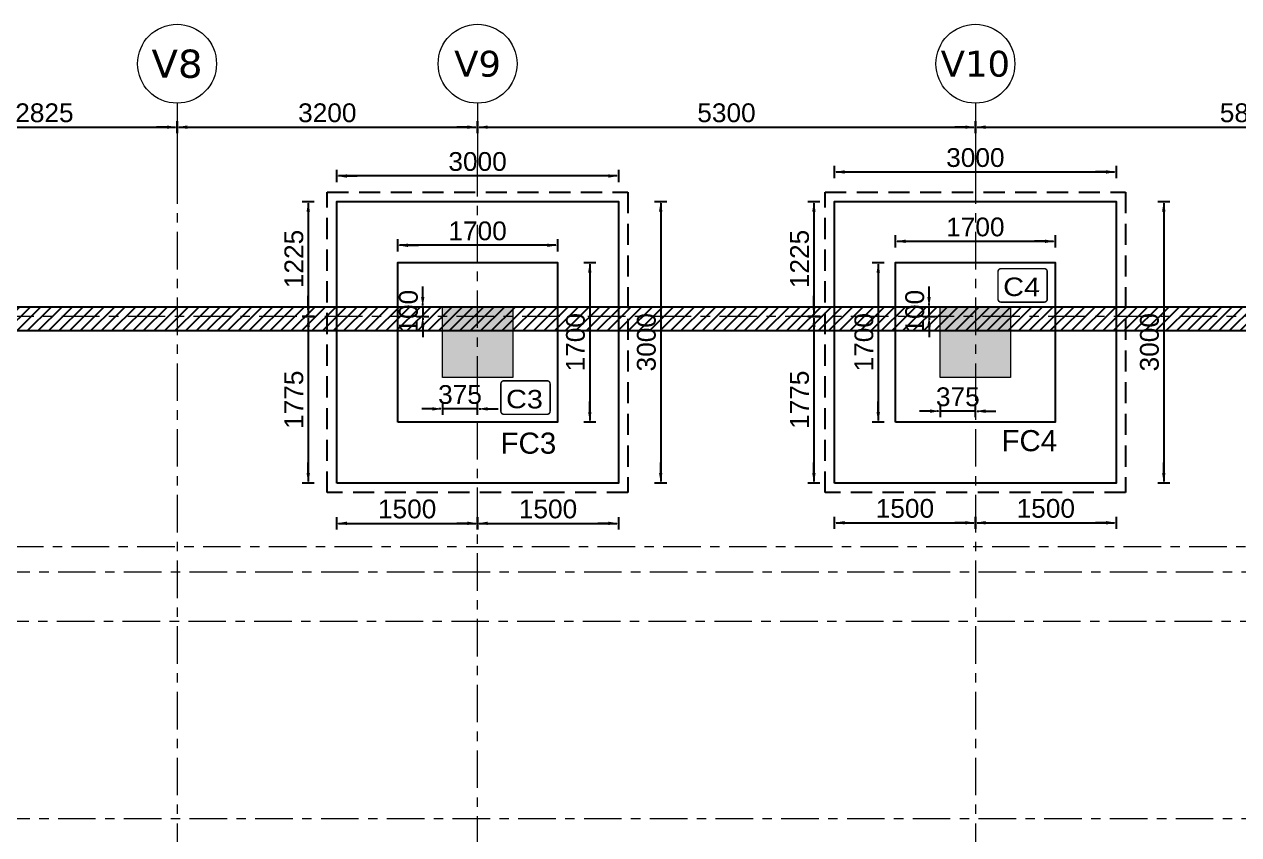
# Model space of a CAD drawing. Extents: x 1878645 to 3043969, y -1160829 to -603973.
# Drawn here: x 2130305 to 2143235, y -654538 to -645905 of the extents above; entities that cross this region are included whole.
import ezdxf
from ezdxf.enums import TextEntityAlignment as Align

# ---------------------------------------------------------------- set-up
doc = ezdxf.new("R2010")
doc.units = 0
doc.header["$LTSCALE"] = 100
doc.header["$PDMODE"] = 66
doc.linetypes.add('Grids', pattern=[7, 4, -1, 1, -1])
doc.linetypes.add('SCHidden', pattern=[0.375, 0.25, -0.125])
doc.layers.get('Defpoints').update_dxf_attribs({"lineweight": 0})
for name, color, linetype in [('A-DIMN-100', 5, 'Continuous'), ('COMMENTS', 30, 'Continuous'), ('Dim', 3, 'Continuous'), ('Footing', 5, 'Continuous'), ('Footing Nos', 4, 'Continuous'), ('PCC', 2, 'Continuous'), ('RETAIN-WALL', 1, 'Continuous')]:
    doc.layers.add(name, color=color, linetype=linetype)
for name, color, linetype, lineweight in [('A-GRID', 8, 'Grids', 0), ('A-GRID-TAG', 3, 'Continuous', 0), ('ECO COL', 6, 'Continuous', 0), ('Eco_  CNO', 7, 'Continuous', 25)]:
    doc.layers.add(name, color=color, linetype=linetype, lineweight=lineweight)
doc.styles.add('ARIAL', font='arial.ttf')
doc.styles.add('ITA', font='simplex.shx')
doc.styles.add('SC-BBS1', font='SansSerif')
doc.styles.get("Standard").update_dxf_attribs({"font": 'verdana.ttf'})
doc.dimstyles.new('A-150-DIM-EXT_MAIN(FT)', dxfattribs={"dimscale": 0, "dimtxt": 200, "dimasz": 18, "dimexe": 100, "dimexo": 100, "dimgap": 50, "dimtad": 1, "dimdec": 0, "dimdsep": 46, "dimtxsty": 'ARIAL', "dimblk": 'A3', "dimcen": 0.025, "dimse1": 1, "dimse2": 1, "dimclrd": 256, "dimclre": 256, "dimclrt": 7, "dimazin": 2, "dimtfac": 1, "dimtdec": 0, "dimtix": 1, "dimtmove": 2, "dimatfit": 3, "dimldrblk": 'WSA-DOT-100', "dimfxl": 1, "dimtolj": 1, "dimtzin": 0, "dimarcsym": 0})

# ---------------------------------------------------------------- blocks, each defined once
blk = doc.blocks.new('*U14')
at = {"layer": 'A-GRID-TAG', "color": 8, "linetype": 'Grids', "lineweight": 15}
for p, q in [((0, 8), (0, 4)), ((0, 4), (0, 0))]:
    blk.add_line(p, q, dxfattribs=at)
at = {"layer": 'A-GRID-TAG', "linetype": 'Continuous'}
blk.add_circle((0, 13), 5, dxfattribs=at)
at = {"layer": 'A-GRID-TAG', "color": 7}
blk.add_attdef('GN', text='', height=4, dxfattribs=at).set_placement((0, 13), align=Align.MIDDLE_CENTER)
blk = doc.blocks.new('A2')
at = {"layer": 'Dim', "linetype": 'ByBlock', "lineweight": -2, "extrusion": (0, 0, -1)}
blk.add_lwpolyline([(6, 0), (12.2, 0)], dxfattribs=at)
blk.add_solid([(6, -1), (0, 0), (6, 1)], dxfattribs=at)
blk = doc.blocks.new('A3')
at = {"layer": 'Dim', "linetype": 'ByBlock', "lineweight": -2}
blk.add_line((0, 3.59), (0, -3.59), dxfattribs=at)
blk.add_blockref('A2', (0, 0), dxfattribs=at)
blk = doc.blocks.new('*D457')
at = {"layer": 'Defpoints', "color": 0, "transparency": 16777216}
for p in [(2134756, -648917), (2134547, -649017), (2134756, -649017)]:
    blk.add_point(p, dxfattribs=at)
at = {"layer": 'Dim', "lineweight": -2, "transparency": 16777216}
for p, q in [((2134547, -648899), (2134547, -648881)), ((2134547, -648917), (2134547, -649017)), ((2134547, -649035), (2134547, -649053))]:
    blk.add_line(p, q, dxfattribs=at)
at = {"layer": 'Dim', "lineweight": -2, "transparency": 16777216, "xscale": 18, "yscale": 18, "zscale": 18}
for p, rotation in [((2134547, -648917), 270), ((2134547, -649017), 90)]:
    blk.add_blockref('A3', p, dxfattribs=dict(at, rotation=rotation))
at = {"layer": 'Dim', "color": 7, "transparency": 16777216, "insert": (2134395, -648967), "char_height": 200, "attachment_point": 5, "rotation": 90, "style": 'ARIAL'}
blk.add_mtext('\\A1;100', dxfattribs=at)
blk = doc.blocks.new('WSA-DOT-100')
at = {"layer": 'A-DIMN-100', "color": 5}
for p, q in [((0, -200), (0, 200)), ((-200, 0), (200, 0))]:
    blk.add_line(p, q, dxfattribs=at)
at = {"layer": 'A-DIMN-100', "color": 1, "const_width": 60}
blk.add_lwpolyline([(-30, 0, 1), (30, 0, 1)], format="xyb", close=True, dxfattribs=at)
blk = doc.blocks.new('*D458')
at = {"layer": 'Defpoints', "color": 0, "transparency": 16777216}
for p in [(2134756, -649667), (2135131, -649667), (2134756, -650002)]:
    blk.add_point(p, dxfattribs=at)
at = {"layer": 'Dim', "lineweight": -2, "transparency": 16777216}
for p, q in [((2134738, -650002), (2134720, -650002)), ((2135131, -650002), (2134756, -650002)), ((2135149, -650002), (2135167, -650002))]:
    blk.add_line(p, q, dxfattribs=at)
at = {"layer": 'Dim', "lineweight": -2, "transparency": 16777216, "xscale": 18, "yscale": 18, "zscale": 18}
blk.add_blockref('A3', (2134756, -650002), dxfattribs=at)
at = {"layer": 'Dim', "lineweight": -2, "transparency": 16777216, "xscale": 18, "yscale": 18, "zscale": 18, "rotation": 180}
blk.add_blockref('A3', (2135131, -650002), dxfattribs=at)
at = {"layer": 'Dim', "color": 7, "transparency": 16777216, "insert": (2134944, -649850), "char_height": 200, "attachment_point": 5, "style": 'ARIAL'}
blk.add_mtext('\\A1;375', dxfattribs=at)
blk = doc.blocks.new('*D459')
at = {"layer": 'Defpoints', "color": 0, "transparency": 16777216}
for p in [(2139938, -648917), (2140056, -648917), (2140056, -649017)]:
    blk.add_point(p, dxfattribs=at)
at = {"layer": 'Dim', "lineweight": -2, "transparency": 16777216}
for p, q in [((2139938, -648899), (2139938, -648881)), ((2139938, -649017), (2139938, -648917)), ((2139938, -649035), (2139938, -649053))]:
    blk.add_line(p, q, dxfattribs=at)
at = {"layer": 'Dim', "lineweight": -2, "transparency": 16777216, "xscale": 18, "yscale": 18, "zscale": 18}
for p, rotation in [((2139938, -648917), 270), ((2139938, -649017), 90)]:
    blk.add_blockref('A3', p, dxfattribs=dict(at, rotation=rotation))
at = {"layer": 'Dim', "color": 7, "transparency": 16777216, "insert": (2139786, -648967), "char_height": 200, "attachment_point": 5, "rotation": 90, "style": 'ARIAL'}
blk.add_mtext('\\A1;100', dxfattribs=at)
blk = doc.blocks.new('*D460')
at = {"layer": 'Defpoints', "color": 0, "transparency": 16777216}
for p in [(2140056, -649667), (2140431, -649667), (2140056, -650026)]:
    blk.add_point(p, dxfattribs=at)
at = {"layer": 'Dim', "lineweight": -2, "transparency": 16777216}
for p, q in [((2140038, -650026), (2140020, -650026)), ((2140431, -650026), (2140056, -650026)), ((2140449, -650026), (2140467, -650026))]:
    blk.add_line(p, q, dxfattribs=at)
at = {"layer": 'Dim', "lineweight": -2, "transparency": 16777216, "xscale": 18, "yscale": 18, "zscale": 18}
blk.add_blockref('A3', (2140056, -650026), dxfattribs=at)
at = {"layer": 'Dim', "lineweight": -2, "transparency": 16777216, "xscale": 18, "yscale": 18, "zscale": 18, "rotation": 180}
blk.add_blockref('A3', (2140431, -650026), dxfattribs=at)
at = {"layer": 'Dim', "color": 7, "transparency": 16777216, "insert": (2140244, -649874), "char_height": 200, "attachment_point": 5, "style": 'ARIAL'}
blk.add_mtext('\\A1;375', dxfattribs=at)
blk = doc.blocks.new('*D421')
at = {"layer": 'Defpoints', "color": 0, "transparency": 16777216}
for p in [(2129106, -646704), (2131931, -646720), (2131931, -647001)]:
    blk.add_point(p, dxfattribs=at)
at = {"layer": 'Dim', "lineweight": -2, "transparency": 16777216}
blk.add_line((2129124, -647001), (2131913, -647001), dxfattribs=at)
at = {"layer": 'Dim', "lineweight": -2, "transparency": 16777216, "xscale": 18, "yscale": 18, "zscale": 18, "rotation": 180}
blk.add_blockref('A3', (2129106, -647001), dxfattribs=at)
at = {"layer": 'Dim', "lineweight": -2, "transparency": 16777216, "xscale": 18, "yscale": 18, "zscale": 18}
blk.add_blockref('A3', (2131931, -647001), dxfattribs=at)
at = {"layer": 'Dim', "color": 7, "transparency": 16777216, "insert": (2130519, -646849), "char_height": 200, "attachment_point": 5, "style": 'ARIAL'}
blk.add_mtext('\\A1;2825', dxfattribs=at)
blk = doc.blocks.new('*D422')
at = {"layer": 'Defpoints', "color": 0, "transparency": 16777216}
for p in [(2131931, -646720), (2135131, -646665), (2135131, -647001)]:
    blk.add_point(p, dxfattribs=at)
at = {"layer": 'Dim', "lineweight": -2, "transparency": 16777216}
blk.add_line((2131949, -647001), (2135113, -647001), dxfattribs=at)
at = {"layer": 'Dim', "lineweight": -2, "transparency": 16777216, "xscale": 18, "yscale": 18, "zscale": 18, "rotation": 180}
blk.add_blockref('A3', (2131931, -647001), dxfattribs=at)
at = {"layer": 'Dim', "lineweight": -2, "transparency": 16777216, "xscale": 18, "yscale": 18, "zscale": 18}
blk.add_blockref('A3', (2135131, -647001), dxfattribs=at)
at = {"layer": 'Dim', "color": 7, "transparency": 16777216, "insert": (2133531, -646849), "char_height": 200, "attachment_point": 5, "style": 'ARIAL'}
blk.add_mtext('\\A1;3200', dxfattribs=at)
blk = doc.blocks.new('*D423')
at = {"layer": 'Defpoints', "color": 0, "transparency": 16777216}
for p in [(2135131, -646665), (2140431, -646752), (2140431, -647001)]:
    blk.add_point(p, dxfattribs=at)
at = {"layer": 'Dim', "lineweight": -2, "transparency": 16777216}
blk.add_line((2135149, -647001), (2140413, -647001), dxfattribs=at)
at = {"layer": 'Dim', "lineweight": -2, "transparency": 16777216, "xscale": 18, "yscale": 18, "zscale": 18, "rotation": 180}
blk.add_blockref('A3', (2135131, -647001), dxfattribs=at)
at = {"layer": 'Dim', "lineweight": -2, "transparency": 16777216, "xscale": 18, "yscale": 18, "zscale": 18}
blk.add_blockref('A3', (2140431, -647001), dxfattribs=at)
at = {"layer": 'Dim', "color": 7, "transparency": 16777216, "insert": (2137781, -646849), "char_height": 200, "attachment_point": 5, "style": 'ARIAL'}
blk.add_mtext('\\A1;5300', dxfattribs=at)
blk = doc.blocks.new('*D424')
at = {"layer": 'Defpoints', "color": 0, "transparency": 16777216}
for p in [(2146256, -646621), (2140431, -646752), (2146256, -647001)]:
    blk.add_point(p, dxfattribs=at)
at = {"layer": 'Dim', "lineweight": -2, "transparency": 16777216}
blk.add_line((2140449, -647001), (2146238, -647001), dxfattribs=at)
at = {"layer": 'Dim', "lineweight": -2, "transparency": 16777216, "xscale": 18, "yscale": 18, "zscale": 18, "rotation": 180}
blk.add_blockref('A3', (2140431, -647001), dxfattribs=at)
at = {"layer": 'Dim', "lineweight": -2, "transparency": 16777216, "xscale": 18, "yscale": 18, "zscale": 18}
blk.add_blockref('A3', (2146256, -647001), dxfattribs=at)
at = {"layer": 'Dim', "color": 7, "transparency": 16777216, "insert": (2143344, -646849), "char_height": 200, "attachment_point": 5, "style": 'ARIAL'}
blk.add_mtext('\\A1;5825', dxfattribs=at)
blk = doc.blocks.new('Co')
at = {"const_width": 0.75}
blk.add_lwpolyline([(-12.57, -7.17), (-12.57, 6.59, -0.414214), (-11.07, 8.09), (10.51, 8.09, -0.414214), (12.01, 6.59), (12.01, -7.17, -0.414214), (10.51, -8.67), (-11.07, -8.67, -0.414214)], format="xyb", close=True, dxfattribs=at)
at = {"style": 'ITA', "width": 0.669972}
blk.add_attdef('COL', text='', height=10.5, rotation=0.63804, dxfattribs=at).set_placement((-9.93, -5.51), (8.49, -5.3), align=Align.FIT)
blk = doc.blocks.new('*D560')
at = {"layer": 'Defpoints', "color": 0, "transparency": 16777216}
for p in [(2134281, -648259), (2134281, -648442), (2135981, -648442)]:
    blk.add_point(p, dxfattribs=at)
at = {"layer": 'Dim', "lineweight": -2, "transparency": 16777216}
blk.add_line((2135963, -648259), (2134299, -648259), dxfattribs=at)
at = {"layer": 'Dim', "lineweight": -2, "transparency": 16777216, "xscale": 18, "yscale": 18, "zscale": 18, "rotation": 180}
blk.add_blockref('A3', (2134281, -648259), dxfattribs=at)
at = {"layer": 'Dim', "lineweight": -2, "transparency": 16777216, "xscale": 18, "yscale": 18, "zscale": 18}
blk.add_blockref('A3', (2135981, -648259), dxfattribs=at)
at = {"layer": 'Dim', "color": 7, "transparency": 16777216, "insert": (2135131, -648107), "char_height": 200, "attachment_point": 5, "style": 'ARIAL'}
blk.add_mtext('\\A1;1700', dxfattribs=at)
blk = doc.blocks.new('*D561')
at = {"layer": 'Defpoints', "color": 0, "transparency": 16777216}
for p in [(2135981, -648442), (2135981, -650142), (2136326, -650142)]:
    blk.add_point(p, dxfattribs=at)
at = {"layer": 'Dim', "lineweight": -2, "transparency": 16777216}
blk.add_line((2136326, -648460), (2136326, -650124), dxfattribs=at)
at = {"layer": 'Dim', "lineweight": -2, "transparency": 16777216, "xscale": 18, "yscale": 18, "zscale": 18}
for p, rotation in [((2136326, -648442), 90), ((2136326, -650142), 270)]:
    blk.add_blockref('A3', p, dxfattribs=dict(at, rotation=rotation))
at = {"layer": 'Dim', "color": 7, "transparency": 16777216, "insert": (2136174, -649292), "char_height": 200, "attachment_point": 5, "rotation": 90, "style": 'ARIAL'}
blk.add_mtext('\\A1;1700', dxfattribs=at)
blk = doc.blocks.new('*D562')
at = {"layer": 'Defpoints', "color": 0, "transparency": 16777216}
for p in [(2133631, -647521), (2133631, -647792), (2136631, -647792)]:
    blk.add_point(p, dxfattribs=at)
at = {"layer": 'Dim', "lineweight": -2, "transparency": 16777216}
blk.add_line((2136613, -647521), (2133649, -647521), dxfattribs=at)
at = {"layer": 'Dim', "lineweight": -2, "transparency": 16777216, "xscale": 18, "yscale": 18, "zscale": 18, "rotation": 180}
blk.add_blockref('A3', (2133631, -647521), dxfattribs=at)
at = {"layer": 'Dim', "lineweight": -2, "transparency": 16777216, "xscale": 18, "yscale": 18, "zscale": 18}
blk.add_blockref('A3', (2136631, -647521), dxfattribs=at)
at = {"layer": 'Dim', "color": 7, "transparency": 16777216, "insert": (2135131, -647368), "char_height": 200, "attachment_point": 5, "style": 'ARIAL'}
blk.add_mtext('\\A1;3000', dxfattribs=at)
blk = doc.blocks.new('*D563')
at = {"layer": 'Defpoints', "color": 0, "transparency": 16777216}
for p in [(2136631, -647792), (2136631, -650792), (2137081, -650792)]:
    blk.add_point(p, dxfattribs=at)
at = {"layer": 'Dim', "lineweight": -2, "transparency": 16777216}
blk.add_line((2137081, -647810), (2137081, -650774), dxfattribs=at)
at = {"layer": 'Dim', "lineweight": -2, "transparency": 16777216, "xscale": 18, "yscale": 18, "zscale": 18}
for p, rotation in [((2137081, -647792), 90), ((2137081, -650792), 270)]:
    blk.add_blockref('A3', p, dxfattribs=dict(at, rotation=rotation))
at = {"layer": 'Dim', "color": 7, "transparency": 16777216, "insert": (2136929, -649292), "char_height": 200, "attachment_point": 5, "rotation": 90, "style": 'ARIAL'}
blk.add_mtext('\\A1;3000', dxfattribs=at)
blk = doc.blocks.new('*D564')
at = {"layer": 'Defpoints', "color": 0, "transparency": 16777216}
for p in [(2133631, -647792), (2133328, -649017), (2133631, -649017)]:
    blk.add_point(p, dxfattribs=at)
at = {"layer": 'Dim', "lineweight": -2, "transparency": 16777216}
blk.add_line((2133328, -647810), (2133328, -648999), dxfattribs=at)
at = {"layer": 'Dim', "lineweight": -2, "transparency": 16777216, "xscale": 18, "yscale": 18, "zscale": 18}
for p, rotation in [((2133328, -647792), 90), ((2133328, -649017), 270)]:
    blk.add_blockref('A3', p, dxfattribs=dict(at, rotation=rotation))
at = {"layer": 'Dim', "color": 7, "transparency": 16777216, "insert": (2133176, -648405), "char_height": 200, "attachment_point": 5, "rotation": 90, "style": 'ARIAL'}
blk.add_mtext('\\A1;1225', dxfattribs=at)
blk = doc.blocks.new('*D565')
at = {"layer": 'Defpoints', "color": 0, "transparency": 16777216}
for p in [(2133631, -649017), (2133328, -650792), (2133631, -650792)]:
    blk.add_point(p, dxfattribs=at)
at = {"layer": 'Dim', "lineweight": -2, "transparency": 16777216}
blk.add_line((2133328, -649035), (2133328, -650774), dxfattribs=at)
at = {"layer": 'Dim', "lineweight": -2, "transparency": 16777216, "xscale": 18, "yscale": 18, "zscale": 18}
for p, rotation in [((2133328, -649017), 90), ((2133328, -650792), 270)]:
    blk.add_blockref('A3', p, dxfattribs=dict(at, rotation=rotation))
at = {"layer": 'Dim', "color": 7, "transparency": 16777216, "insert": (2133176, -649905), "char_height": 200, "attachment_point": 5, "rotation": 90, "style": 'ARIAL'}
blk.add_mtext('\\A1;1775', dxfattribs=at)
blk = doc.blocks.new('*D566')
at = {"layer": 'Defpoints', "color": 0, "transparency": 16777216}
for p in [(2133631, -650792), (2135131, -650792), (2135131, -651221)]:
    blk.add_point(p, dxfattribs=at)
at = {"layer": 'Dim', "lineweight": -2, "transparency": 16777216}
blk.add_line((2133649, -651221), (2135113, -651221), dxfattribs=at)
at = {"layer": 'Dim', "lineweight": -2, "transparency": 16777216, "xscale": 18, "yscale": 18, "zscale": 18, "rotation": 180}
blk.add_blockref('A3', (2133631, -651221), dxfattribs=at)
at = {"layer": 'Dim', "lineweight": -2, "transparency": 16777216, "xscale": 18, "yscale": 18, "zscale": 18}
blk.add_blockref('A3', (2135131, -651221), dxfattribs=at)
at = {"layer": 'Dim', "color": 7, "transparency": 16777216, "insert": (2134381, -651069), "char_height": 200, "attachment_point": 5, "style": 'ARIAL'}
blk.add_mtext('\\A1;1500', dxfattribs=at)
blk = doc.blocks.new('*D567')
at = {"layer": 'Defpoints', "color": 0, "transparency": 16777216}
for p in [(2135131, -650690), (2136631, -650690), (2136631, -651221)]:
    blk.add_point(p, dxfattribs=at)
at = {"layer": 'Dim', "lineweight": -2, "transparency": 16777216}
blk.add_line((2135149, -651221), (2136613, -651221), dxfattribs=at)
at = {"layer": 'Dim', "lineweight": -2, "transparency": 16777216, "xscale": 18, "yscale": 18, "zscale": 18, "rotation": 180}
blk.add_blockref('A3', (2135131, -651221), dxfattribs=at)
at = {"layer": 'Dim', "lineweight": -2, "transparency": 16777216, "xscale": 18, "yscale": 18, "zscale": 18}
blk.add_blockref('A3', (2136631, -651221), dxfattribs=at)
at = {"layer": 'Dim', "color": 7, "transparency": 16777216, "insert": (2135881, -651069), "char_height": 200, "attachment_point": 5, "style": 'ARIAL'}
blk.add_mtext('\\A1;1500', dxfattribs=at)
blk = doc.blocks.new('*D568')
at = {"layer": 'Defpoints', "color": 0, "transparency": 16777216}
for p in [(2141281, -648217), (2139581, -648442), (2141281, -648442)]:
    blk.add_point(p, dxfattribs=at)
at = {"layer": 'Dim', "lineweight": -2, "transparency": 16777216}
blk.add_line((2139599, -648217), (2141263, -648217), dxfattribs=at)
at = {"layer": 'Dim', "lineweight": -2, "transparency": 16777216, "xscale": 18, "yscale": 18, "zscale": 18, "rotation": 180}
blk.add_blockref('A3', (2139581, -648217), dxfattribs=at)
at = {"layer": 'Dim', "lineweight": -2, "transparency": 16777216, "xscale": 18, "yscale": 18, "zscale": 18}
blk.add_blockref('A3', (2141281, -648217), dxfattribs=at)
at = {"layer": 'Dim', "color": 7, "transparency": 16777216, "insert": (2140431, -648065), "char_height": 200, "attachment_point": 5, "style": 'ARIAL'}
blk.add_mtext('\\A1;1700', dxfattribs=at)
blk = doc.blocks.new('*D569')
at = {"layer": 'Defpoints', "color": 0, "transparency": 16777216}
for p in [(2139581, -648442), (2139397, -650142), (2139581, -650142)]:
    blk.add_point(p, dxfattribs=at)
at = {"layer": 'Dim', "lineweight": -2, "transparency": 16777216}
blk.add_line((2139397, -648460), (2139397, -650124), dxfattribs=at)
at = {"layer": 'Dim', "lineweight": -2, "transparency": 16777216, "xscale": 18, "yscale": 18, "zscale": 18}
for p, rotation in [((2139397, -648442), 90), ((2139397, -650142), 270)]:
    blk.add_blockref('A3', p, dxfattribs=dict(at, rotation=rotation))
at = {"layer": 'Dim', "color": 7, "transparency": 16777216, "insert": (2139245, -649292), "char_height": 200, "attachment_point": 5, "rotation": 90, "style": 'ARIAL'}
blk.add_mtext('\\A1;1700', dxfattribs=at)
blk = doc.blocks.new('*D570')
at = {"layer": 'Defpoints', "color": 0, "transparency": 16777216}
for p in [(2141931, -647478), (2138931, -647792), (2141931, -647792)]:
    blk.add_point(p, dxfattribs=at)
at = {"layer": 'Dim', "lineweight": -2, "transparency": 16777216}
blk.add_line((2138949, -647478), (2141913, -647478), dxfattribs=at)
at = {"layer": 'Dim', "lineweight": -2, "transparency": 16777216, "xscale": 18, "yscale": 18, "zscale": 18, "rotation": 180}
blk.add_blockref('A3', (2138931, -647478), dxfattribs=at)
at = {"layer": 'Dim', "lineweight": -2, "transparency": 16777216, "xscale": 18, "yscale": 18, "zscale": 18}
blk.add_blockref('A3', (2141931, -647478), dxfattribs=at)
at = {"layer": 'Dim', "color": 7, "transparency": 16777216, "insert": (2140431, -647326), "char_height": 200, "attachment_point": 5, "style": 'ARIAL'}
blk.add_mtext('\\A1;3000', dxfattribs=at)
blk = doc.blocks.new('*D571')
at = {"layer": 'Defpoints', "color": 0, "transparency": 16777216}
for p in [(2138931, -647792), (2138712, -649017), (2138931, -649017)]:
    blk.add_point(p, dxfattribs=at)
at = {"layer": 'Dim', "lineweight": -2, "transparency": 16777216}
blk.add_line((2138712, -647810), (2138712, -648999), dxfattribs=at)
at = {"layer": 'Dim', "lineweight": -2, "transparency": 16777216, "xscale": 18, "yscale": 18, "zscale": 18}
for p, rotation in [((2138712, -647792), 90), ((2138712, -649017), 270)]:
    blk.add_blockref('A3', p, dxfattribs=dict(at, rotation=rotation))
at = {"layer": 'Dim', "color": 7, "transparency": 16777216, "insert": (2138560, -648405), "char_height": 200, "attachment_point": 5, "rotation": 90, "style": 'ARIAL'}
blk.add_mtext('\\A1;1225', dxfattribs=at)
blk = doc.blocks.new('*D572')
at = {"layer": 'Defpoints', "color": 0, "transparency": 16777216}
for p in [(2138931, -649017), (2138712, -650792), (2138931, -650792)]:
    blk.add_point(p, dxfattribs=at)
at = {"layer": 'Dim', "lineweight": -2, "transparency": 16777216}
blk.add_line((2138712, -649035), (2138712, -650774), dxfattribs=at)
at = {"layer": 'Dim', "lineweight": -2, "transparency": 16777216, "xscale": 18, "yscale": 18, "zscale": 18}
for p, rotation in [((2138712, -649017), 90), ((2138712, -650792), 270)]:
    blk.add_blockref('A3', p, dxfattribs=dict(at, rotation=rotation))
at = {"layer": 'Dim', "color": 7, "transparency": 16777216, "insert": (2138560, -649905), "char_height": 200, "attachment_point": 5, "rotation": 90, "style": 'ARIAL'}
blk.add_mtext('\\A1;1775', dxfattribs=at)
blk = doc.blocks.new('*D573')
at = {"layer": 'Defpoints', "color": 0, "transparency": 16777216}
for p in [(2141931, -647792), (2141931, -650792), (2142437, -650792)]:
    blk.add_point(p, dxfattribs=at)
at = {"layer": 'Dim', "lineweight": -2, "transparency": 16777216}
blk.add_line((2142437, -647810), (2142437, -650774), dxfattribs=at)
at = {"layer": 'Dim', "lineweight": -2, "transparency": 16777216, "xscale": 18, "yscale": 18, "zscale": 18}
for p, rotation in [((2142437, -647792), 90), ((2142437, -650792), 270)]:
    blk.add_blockref('A3', p, dxfattribs=dict(at, rotation=rotation))
at = {"layer": 'Dim', "color": 7, "transparency": 16777216, "insert": (2142285, -649292), "char_height": 200, "attachment_point": 5, "rotation": 90, "style": 'ARIAL'}
blk.add_mtext('\\A1;3000', dxfattribs=at)
blk = doc.blocks.new('*D574')
at = {"layer": 'Defpoints', "color": 0, "transparency": 16777216}
for p in [(2138931, -650792), (2140431, -650792), (2140431, -651215)]:
    blk.add_point(p, dxfattribs=at)
at = {"layer": 'Dim', "lineweight": -2, "transparency": 16777216}
blk.add_line((2138949, -651215), (2140413, -651215), dxfattribs=at)
at = {"layer": 'Dim', "lineweight": -2, "transparency": 16777216, "xscale": 18, "yscale": 18, "zscale": 18, "rotation": 180}
blk.add_blockref('A3', (2138931, -651215), dxfattribs=at)
at = {"layer": 'Dim', "lineweight": -2, "transparency": 16777216, "xscale": 18, "yscale": 18, "zscale": 18}
blk.add_blockref('A3', (2140431, -651215), dxfattribs=at)
at = {"layer": 'Dim', "color": 7, "transparency": 16777216, "insert": (2139681, -651063), "char_height": 200, "attachment_point": 5, "style": 'ARIAL'}
blk.add_mtext('\\A1;1500', dxfattribs=at)
blk = doc.blocks.new('*D575')
at = {"layer": 'Defpoints', "color": 0, "transparency": 16777216}
for p in [(2140431, -650792), (2141931, -650792), (2141931, -651215)]:
    blk.add_point(p, dxfattribs=at)
at = {"layer": 'Dim', "lineweight": -2, "transparency": 16777216}
blk.add_line((2140449, -651215), (2141913, -651215), dxfattribs=at)
at = {"layer": 'Dim', "lineweight": -2, "transparency": 16777216, "xscale": 18, "yscale": 18, "zscale": 18, "rotation": 180}
blk.add_blockref('A3', (2140431, -651215), dxfattribs=at)
at = {"layer": 'Dim', "lineweight": -2, "transparency": 16777216, "xscale": 18, "yscale": 18, "zscale": 18}
blk.add_blockref('A3', (2141931, -651215), dxfattribs=at)
at = {"layer": 'Dim', "color": 7, "transparency": 16777216, "insert": (2141181, -651063), "char_height": 200, "attachment_point": 5, "style": 'ARIAL'}
blk.add_mtext('\\A1;1500', dxfattribs=at)
blk = doc.blocks.new('G$C92EAE22F')
at = {"layer": 'RETAIN-WALL', "lineweight": -3}
h = blk.add_hatch(dxfattribs=at)
h.set_pattern_fill('ANSI31', color=11, scale=25)
h.set_pattern_definition([(45, (-2234185.81, 595374.29), (-56.1266008, 56.1266008), [])])
edge = h.paths.add_edge_path()
edge.add_line((33123, 0), (33123, 250))
edge.add_line((33123, 250), (223, 250))
edge.add_line((223, 250), (223, 16250))
edge.add_line((223, 16250), (5523, 16250))
edge.add_line((5523, 16250), (5523, 25850))
edge.add_line((5523, 25850), (28573, 25850))
edge.add_line((28573, 25850), (28573, 28300))
edge.add_line((28573, 28300), (61173, 28300))
edge.add_line((61173, 28300), (61173, 251))
edge.add_line((61173, 251), (50723, 250))
edge.add_line((50723, 250), (50723, 0))
edge.add_line((50723, 0), (61423, 1))
edge.add_line((61423, 1), (61423, 28550))
edge.add_line((61423, 28550), (28323, 28550))
edge.add_line((28323, 28550), (28323, 26100))
edge.add_line((28323, 26100), (5273, 26100))
edge.add_line((5273, 26100), (5273, 16500))
edge.add_line((5273, 16500), (-27, 16500))
edge.add_line((-27, 16500), (-27, 0))
edge.add_line((-27, 0), (33123, 0))
blk.add_lwpolyline([(33123, 0), (33123, 250), (223, 250), (223, 16250), (5523, 16250), (5523, 25850), (28573, 25850), (28573, 28300), (61173, 28300), (61173, 251), (50723, 250), (50723, 0), (61423, 1), (61423, 28550), (28323, 28550), (28323, 26100), (5273, 26100), (5273, 16500), (-27, 16500), (-27, 0), (33123, 0)], dxfattribs=at)

msp = doc.modelspace()

# ---------------------------------------------------------------- hatches: boundary and pattern name
at = {"layer": 'ECO COL'}
h = msp.add_hatch(color=256, dxfattribs=at)
h.dxf.hatch_style = 1
h.paths.add_polyline_path([(2134756.14109, -648917.44013), (2134756.14109, -649667.44894), (2135506.14109, -649667.44894), (2135506.14109, -648917.44013)])
h = msp.add_hatch(color=256, dxfattribs=at)
h.dxf.hatch_style = 1
h.paths.add_polyline_path([(2140056.01882, -648917.43132), (2140056.01882, -649667.44013), (2140806.01882, -649667.44013), (2140806.01882, -648917.43132)])

# ---------------------------------------------------------------- linework, layer by layer
at = {"layer": 'A-GRID'}
for p, q in [((2131931.01882, -647417.03522), (2131931.01882, -682739.87014)), ((2135131.14109, -682739.87014), (2135131.14109, -647417.03522)), ((2140431.01882, -647417.03522), (2140431.01882, -682739.87014)), ((2157706.18259, -649017.45335), (2115388.08092, -649017.45335)), ((2119608.17556, -651467.43572), (2157706.18259, -651467.43572)), ((2158364.42469, -651742.45335), (2088240.36157, -651742.45335)), ((2159052.00469, -652267.43425), (2088240.36157, -652267.43425)), ((2158364.42469, -654367.43425), (2088240.36157, -654367.43425))]:
    msp.add_line(p, q, dxfattribs=at)
at = {"layer": 'ECO COL', "color": 4, "elevation": 0}
msp.add_lwpolyline([(2134756.14109, -648917.44013), (2135506.14109, -648917.44013), (2135506.14109, -649667.44894), (2134756.14109, -649667.44894)], close=True, dxfattribs=at)
at = {"layer": 'ECO COL', "color": 4}
msp.add_lwpolyline([(2140056.01882, -648917.43132), (2140806.01882, -648917.43132), (2140806.01882, -649667.44013), (2140056.01882, -649667.44013)], close=True, dxfattribs=at)
at = {"layer": 'Footing', "elevation": 0}
for points in [[(2133631.14109, -650792.44013), (2133631.14109, -647792.44013), (2136631.14109, -647792.44013), (2136631.14109, -650792.44013)], [(2134281.14109, -650142.44013), (2134281.14109, -648442.44013), (2135981.14109, -648442.44013), (2135981.14109, -650142.44013)]]:
    msp.add_lwpolyline(points, close=True, dxfattribs=at)
at = {"layer": 'Footing'}
for points in [[(2138931.01882, -650792.44013), (2138931.01882, -647792.44013), (2141931.01882, -647792.44013), (2141931.01882, -650792.44013)], [(2139581.01882, -650142.44013), (2139581.01882, -648442.44013), (2141281.01882, -648442.44013), (2141281.01882, -650142.44013)]]:
    msp.add_lwpolyline(points, close=True, dxfattribs=at)
at = {"layer": 'PCC', "linetype": 'SCHidden', "ltscale": 9, "elevation": 0}
msp.add_lwpolyline([(2133531.14109, -650892.44013), (2133531.14109, -647692.44013), (2136731.14109, -647692.44013), (2136731.14109, -650892.44013)], close=True, dxfattribs=at)
at = {"layer": 'PCC', "linetype": 'SCHidden', "ltscale": 9}
msp.add_lwpolyline([(2138831.01882, -650892.44013), (2138831.01882, -647692.44013), (2142031.01882, -647692.44013), (2142031.01882, -650892.44013)], close=True, dxfattribs=at)

# ---------------------------------------------------------------- block references
at = {"layer": 'A-GRID'}
ref = msp.add_blockref('*U14', (2131931.01882, -647417.03522), dxfattribs=dict(at, xscale=84, yscale=84, zscale=84, rotation=359.9999999999861))
ref.add_attrib('GN', 'V8', dxfattribs={"layer": 'A-GRID-TAG', "color": 7, "height": 300, "rotation": 360}).set_placement((2131931.01882, -646325.03522), align=Align.MIDDLE_CENTER)
ref = msp.add_blockref('*U14', (2135131.14109, -647417.03522), dxfattribs=dict(at, xscale=84, yscale=84, zscale=84, rotation=359.9999999999861))
ref.add_attrib('GN', 'V9', dxfattribs={"layer": 'A-GRID-TAG', "color": 7, "height": 275, "rotation": 360}).set_placement((2135131.14109, -646325.03522), align=Align.MIDDLE_CENTER)
ref = msp.add_blockref('*U14', (2140431.01882, -647417.03522), dxfattribs=dict(at, xscale=84, yscale=84, zscale=84, rotation=359.9999999999861))
ref.add_attrib('GN', 'V10', dxfattribs={"layer": 'A-GRID-TAG', "color": 7, "height": 275, "rotation": 360}).set_placement((2140431.01882, -646325.03522), align=Align.MIDDLE_CENTER)
at = {"layer": 'COMMENTS'}
msp.add_blockref('G$C92EAE22F', (2090083.27986, -677467.43425), dxfattribs=at)
at = {"layer": 'Eco_  CNO'}
ref = msp.add_blockref('Co', (2140940.25661, -648692.19347), dxfattribs=dict(at, xscale=-21.30803341128, yscale=21.30803341128, zscale=15.2200238652, rotation=179.9999999999787))
ref.add_attrib('COL', 'C4', dxfattribs={"layer": '0', "height": 196.886229, "rotation": 359.361957392, "style": 'ARIAL', "width": 1.11656}).set_placement((2140726.0771, -648798.57345), (2141118.63711, -648802.94516), align=Align.FIT)
ref = msp.add_blockref('Co', (2135647.06361, -649887.39054), dxfattribs=dict(at, xscale=-21.30803341128, yscale=21.30803341128, zscale=15.2200238652, rotation=179.9999999999787))
ref.add_attrib('COL', 'C3', dxfattribs={"layer": '0', "height": 196.886229, "rotation": 359.361957392, "style": 'ARIAL', "width": 1.11656}).set_placement((2135432.88411, -649993.77052), (2135825.44411, -649998.14223), align=Align.FIT)

# ---------------------------------------------------------------- texts
at = {"layer": 'Footing Nos', "style": 'SC-BBS1'}
for s, p in [('FC3', (2135374.90148, -650254.32742)), ('FC4', (2140708.34328, -650227.79927))]:
    msp.add_text(s, height=225, dxfattribs=at).set_placement(p, align=Align.TOP_LEFT)

# ---------------------------------------------------------------- dimensions: what is measured, and where the dimension line sits
at = {"layer": 'Dim'}
for base, p1, p2, picture, middle in [((2146256.01882, -647001.15666), (2140431.01882, -646751.78002), (2146256.01882, -646621.31762), '*D424', (2143343.51882, -646849.04207)), ((2131931.01882, -647001.15666), (2129106.01882, -646703.82204), (2131931.01882, -646720.12984), '*D421', (2130518.51882, -646849.04207)), ((2135131.14109, -647001.15666), (2131931.01882, -646720.12984), (2135131.14109, -646665.15666), '*D422', (2133531.07995, -646848.97385)), ((2140431.01882, -647001.15666), (2135131.14109, -646665.15666), (2140431.01882, -646751.78002), '*D423', (2137781.07995, -646848.97385)), ((2133631.14109, -647520.65561), (2136631.14109, -647792.44013), (2133631.14109, -647792.44013), '*D562', (2135131.14109, -647368.4728)), ((2141931.01882, -647477.78172), (2138931.01882, -647792.44013), (2141931.01882, -647792.44013), '*D570', (2140431.01882, -647325.59891)), ((2134281.14109, -648258.80191), (2135981.14109, -648442.44013), (2134281.14109, -648442.44013), '*D560', (2135131.14109, -648106.68731)), ((2141281.01882, -648217.45817), (2139581.01882, -648442.44013), (2141281.01882, -648442.44013), '*D568', (2140431.01882, -648065.34357)), ((2134756.14109, -650001.86801), (2135131.14109, -649667.44894), (2134756.14109, -649667.44894), '*D458', (2134943.64109, -649849.6852)), ((2140056.01882, -650026.16886), (2140431.01882, -649667.44013), (2140056.01882, -649667.44013), '*D460', (2140243.51882, -649873.98605)), ((2136631.14109, -651220.70575), (2135131.14109, -650690.25235), (2136631.14109, -650690.25235), '*D567', (2135881.14109, -651068.59115)), ((2135131.14109, -651220.70575), (2133631.14109, -650792.44013), (2135131.14109, -650792.44013), '*D566', (2134381.14109, -651068.59115)), ((2140431.01882, -651215.46344), (2138931.01882, -650792.44013), (2140431.01882, -650792.44013), '*D574', (2139681.01882, -651063.34884)), ((2141931.01882, -651215.46344), (2140431.01882, -650792.44013), (2141931.01882, -650792.44013), '*D575', (2141181.01882, -651063.34884))]:
    dim = msp.add_linear_dim(base=base, p1=p1, p2=p2, dimstyle='A-150-DIM-EXT_MAIN(FT)', override={"dimscale": 1}, dxfattribs=at)
    dim.commit()
    dim.dimension.update_dxf_attribs({"geometry": picture, "text_midpoint": middle})
for base, p1, p2, picture, middle in [((2133328.08855, -649017.45335), (2133631.14109, -647792.44013), (2133631.14109, -649017.45335), '*D564', (2133175.97395, -648404.94674)), ((2137080.72753, -650792.44013), (2136631.14109, -647792.44013), (2136631.14109, -650792.44013), '*D563', (2136928.54472, -649292.44013)), ((2138712.28843, -649017.45335), (2138931.01882, -647792.44013), (2138931.01882, -649017.45335), '*D571', (2138560.17383, -648404.94674)), ((2142436.77257, -650792.44013), (2141931.01882, -647792.44013), (2141931.01882, -650792.44013), '*D573', (2142284.58976, -649292.44013)), ((2136325.95355, -650142.44013), (2135981.14109, -648442.44013), (2135981.14109, -650142.44013), '*D561', (2136173.83896, -649292.44013)), ((2139397.14711, -650142.44013), (2139581.01882, -648442.44013), (2139581.01882, -650142.44013), '*D569', (2139245.03251, -649292.44013)), ((2134547.40247, -649017.45335), (2134756.14109, -648917.04612), (2134756.14109, -649017.45335), '*D457', (2134395.28787, -648967.24973)), ((2139938.05835, -648917.43132), (2140056.01882, -649017.45335), (2140056.01882, -648917.43132), '*D459', (2139785.94376, -648967.44233)), ((2133328.08855, -650792.44013), (2133631.14109, -649017.45335), (2133631.14109, -650792.44013), '*D565', (2133175.97395, -649904.94674)), ((2138712.28843, -650792.44013), (2138931.01882, -649017.45335), (2138931.01882, -650792.44013), '*D572', (2138560.17383, -649904.94674))]:
    dim = msp.add_linear_dim(base=base, p1=p1, p2=p2, angle=90, dimstyle='A-150-DIM-EXT_MAIN(FT)', override={"dimscale": 1}, dxfattribs=at)
    dim.commit()
    dim.dimension.update_dxf_attribs({"geometry": picture, "text_midpoint": middle})

doc.saveas('drawing.dxf')
